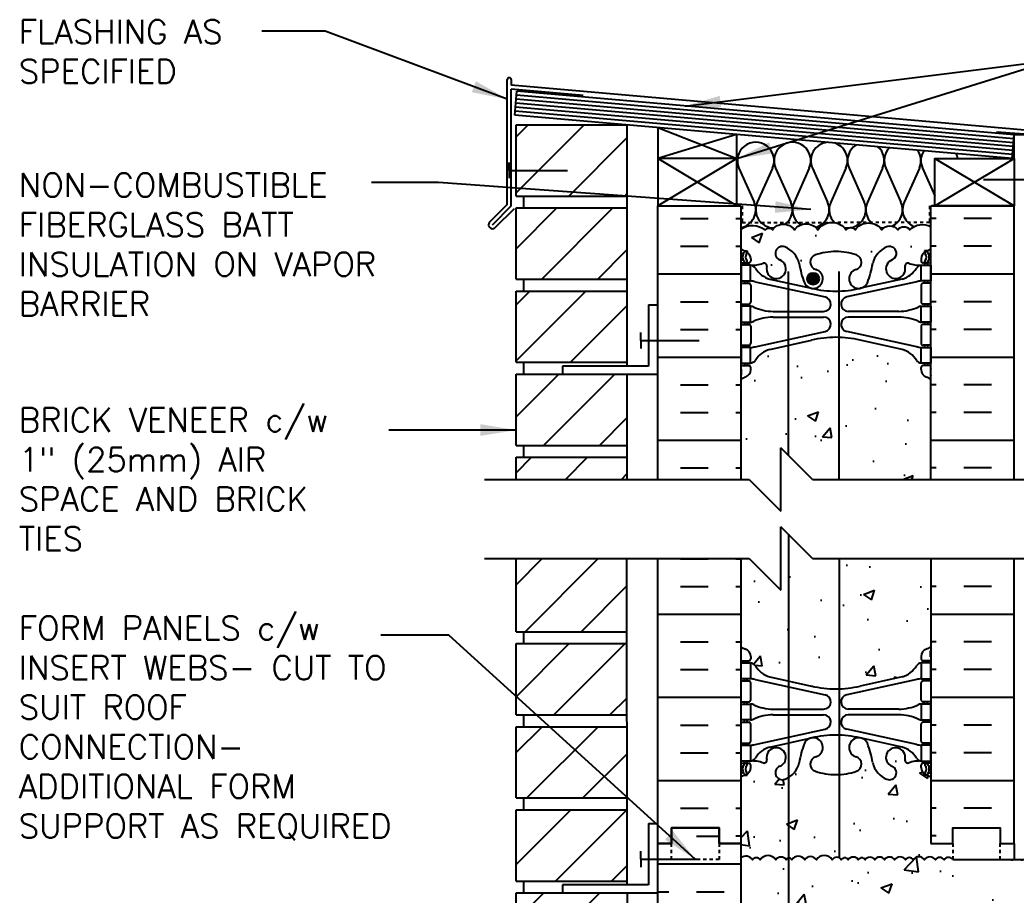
# Model space of a CAD drawing. Header units: inches. Extents: x 96.3 to 152.8, y 101.3 to 176.4.
# Drawn here: x 96.27 to 127.72, y 148.8 to 176.44 of the extents above; entities that cross this region are included whole.
import ezdxf

# ---------------------------------------------------------------- set-up
doc = ezdxf.new("R2010")
doc.units = ezdxf.units.IN
doc.header["$LTSCALE"] = 0.5
doc.header["$MEASUREMENT"] = 0
doc.linetypes.add('DASHED2', pattern=[0.375, 0.25, -0.125])
for name, color, linetype in [('HATCH', 12, 'Continuous'), ('line25', 2, 'Continuous'), ('LINE3', 3, 'Continuous'), ('LINE50', 5, 'Continuous'), ('LINE9', 9, 'Continuous'), ('TEXT', 4, 'Continuous'), ('Web_Edge', 9, 'Continuous')]:
    doc.layers.add(name, color=color, linetype=linetype)
doc.styles.add('DIM', font='romans.shx', dxfattribs={"width": 0.7})
doc.styles.add('ROMANS', font='romans.shx', dxfattribs={"height": 0.75})
doc.dimstyles.new('ext_12', dxfattribs={"dimscale": 12, "dimtxt": 0.075, "dimasz": 0.09375, "dimexe": 0.09375, "dimexo": 0.0625, "dimgap": 0.0625, "dimtad": 1, "dimdec": 1, "dimzin": 2, "dimdsep": 46, "dimlunit": 4, "dimtxsty": 'DIM', "dimcen": 0.09, "dimdle": 0.09375, "dimclrt": 4, "dimadec": 0, "dimazin": 0, "dimtfac": 1, "dimtdec": 1, "dimtmove": 2, "dimatfit": 3, "dimfxl": 1, "dimfrac": 2, "dimtolj": 1, "dimtzin": 0, "dimarcsym": 0})

msp = doc.modelspace()

# ---------------------------------------------------------------- hatches: boundary and pattern name
at = {"layer": 'HATCH'}
h = msp.add_hatch(dxfattribs=at)
h.set_pattern_fill('ANSI31', color=256, scale=10, style=0)
h.set_pattern_definition([(45, (114.3855, 171.66), (-0.883883, 0.883883), [])])
h.paths.add_polyline_path([(115.437, 173.128), (111.937, 173.128), (111.937, 170.878), (115.437, 170.878)])
h.paths.add_polyline_path([(115.437, 170.503), (111.937, 170.503), (111.937, 168.253), (115.437, 168.253)])
h.paths.add_polyline_path([(115.437, 167.878), (111.937, 167.878), (111.937, 165.628), (115.437, 165.628)])
h.paths.add_polyline_path([(115.44, 154.121), (111.937, 154.121), (111.937, 151.871), (115.441, 151.871)])
h.paths.add_polyline_path([(115.441, 151.496), (111.937, 151.496), (111.937, 149.246), (115.442, 149.246)])
h.paths.add_polyline_path([(115.442, 148.871), (111.937, 148.871), (111.937, 146.621), (115.441, 146.621)])
h.paths.add_polyline_path([(115.441, 146.246), (111.937, 146.246), (111.937, 143.996), (115.441, 143.996)])
h.paths.add_polyline_path([(115.441, 143.621), (111.937, 143.621), (111.937, 141.371), (115.44, 141.371)])
h.paths.add_polyline_path([(115.44, 140.996), (111.937, 140.996), (111.937, 138.746), (115.44, 138.746)])
h.paths.add_polyline_path([(115.44, 138.371), (111.937, 138.371), (111.937, 136.121), (115.439, 136.121)])
h.paths.add_polyline_path([(115.439, 135.746), (111.937, 135.746), (111.937, 133.496), (115.439, 133.496)])
h.paths.add_polyline_path([(115.439, 133.121), (113.399, 133.121), (111.937, 133.121), (111.937, 130.871), (115.438, 130.871)])
h.paths.add_polyline_path([(115.438, 130.496), (111.937, 130.496), (111.937, 128.246), (115.438, 128.246)])
h.paths.add_polyline_path([(115.438, 127.871), (111.937, 127.871), (111.937, 125.621), (115.437, 125.621)])
h.paths.add_polyline_path([(115.437, 125.246), (111.937, 125.246), (111.937, 123.373), (115.437, 123.373)])
h.paths.add_polyline_path([(115.439, 156.746), (111.937, 156.746), (111.937, 154.496), (115.44, 154.496)])
h.paths.add_polyline_path([(115.438, 159.432), (111.937, 159.432), (111.937, 157.121), (115.439, 157.121)])
h.paths.add_polyline_path([(115.437, 162.628), (111.937, 162.628), (111.937, 161.932), (115.437, 161.932)])
h.paths.add_polyline_path([(115.437, 165.253), (111.937, 165.253), (111.937, 163.003), (115.437, 163.003)])
h = msp.add_hatch(dxfattribs=at)
h.set_pattern_fill('INSUL', color=256, scale=7, style=0)
h.set_pattern_definition([(0, (-2807.127, -243.7094), (0, 2.625), []), (0, (-2807.127, -242.8344), (0, 2.625), [0.875, -0.875]), (0, (-2807.127, -241.9594), (0, 2.625), [0.875, -0.875])])
h.paths.add_polyline_path([(116.41, 161.932), (119.035, 161.932), (119.035, 170.564), (116.41, 170.564)])
h = msp.add_hatch(dxfattribs=at)
h.set_pattern_fill('INSUL', color=256, scale=7, style=0)
h.set_pattern_definition([(180, (3051.1962, -243.7094), (0, 2.625), []), (180, (3051.1962, -242.8344), (0, 2.625), [0.875, -0.875]), (180, (3051.1962, -241.9594), (0, 2.625), [0.875, -0.875])])
h.paths.add_polyline_path([(125.035, 161.932), (127.66, 161.932), (127.66, 170.564), (125.035, 170.564)])
h = msp.add_hatch(dxfattribs=at)
h.set_pattern_fill('AR-CONC', color=256, scale=0.5)
h.paths.add_polyline_path([(125.035, 169.915, 0.336749), (124.373, 169.81, 0.520567), (123.986, 169.81, 0.520567), (123.486, 169.81, 0.520567), (122.64, 169.81, 0.520567), (122.357, 169.81, 0.520567), (121.463, 169.81, 0.520567), (120.723, 169.81, 0.520567), (120.03, 169.81, 0.520567), (119.81, 169.81, 0.321585), (119.035, 169.835), (119.035, 169.211, 0.064398), (119.145, 169.145), (119.235, 169.145), (119.235, 169.103, -0.249069), (119.345, 168.896), (119.345, 168.829, -0.414214), (119.282, 168.766), (119.235, 168.766), (119.235, 168.696), (119.34, 168.696, 0.10046), (119.733, 168.753, -0.601435), (119.853, 168.649, 2.182095), (120.263, 168.861, -1), (120.426, 169.27, -0.24438), (120.875, 168.749, 0.053157), (121.041, 168.135, 0.223253), (121.241, 167.97), (121.261, 167.966, 0.955472), (121.399, 168.559, -0.735593), (121.386, 169.017, -0.082755), (122.035, 169.126, -0.082755), (122.683, 169.017, -0.735593), (122.67, 168.559, 0.955472), (122.809, 167.966), (122.828, 167.97, 0.223253), (123.029, 168.135, 0.053157), (123.194, 168.749, -0.24438), (123.643, 169.27, -1), (123.806, 168.861, 2.182095), (124.216, 168.649, -0.601435), (124.336, 168.753, 0.10046), (124.73, 168.696), (124.835, 168.696), (124.835, 168.766), (124.787, 168.766, -0.414214), (124.725, 168.829), (124.725, 168.896, -0.249069), (124.835, 169.103), (124.835, 169.145), (124.925, 169.145, 0.064398), (125.035, 169.211)])
h.paths.add_polyline_path([(125.035, 165.081, 0.082415), (124.891, 165.161, -0.317837), (124.725, 165.396), (124.725, 165.464, -0.414214), (124.787, 165.526), (124.835, 165.526), (124.835, 165.596), (124.73, 165.596, -0.188973), (124.574, 165.691, 0.196323), (124.125, 166.037), (122.803, 166.328, 0.057795), (122.035, 166.417, 0.057795), (121.266, 166.328), (119.945, 166.037, 0.196323), (119.495, 165.691, -0.188973), (119.34, 165.596), (119.235, 165.596), (119.235, 165.526), (119.282, 165.526, -0.414214), (119.345, 165.464), (119.345, 165.396, -0.317837), (119.178, 165.161, 0.082415), (119.035, 165.081), (119.035, 161.932), (119.298, 161.932), (120.298, 160.932), (120.298, 162.932), (121.298, 161.932), (125.035, 161.932)])
h.paths.add_polyline_path([(125.035, 159.432), (121.298, 159.432), (120.298, 160.432), (120.298, 158.432), (119.298, 159.432), (119.035, 159.432), (119.035, 156.651, 0.082415), (119.178, 156.572, -0.317837), (119.345, 156.336), (119.345, 156.268, -0.414214), (119.282, 156.206), (119.235, 156.206), (119.235, 156.136), (119.34, 156.136, -0.188973), (119.495, 156.041, 0.196323), (119.945, 155.695), (121.266, 155.404, 0.057795), (122.035, 155.315, 0.057795), (122.803, 155.404), (124.125, 155.695, 0.196323), (124.574, 156.041, -0.188973), (124.73, 156.136), (124.835, 156.136), (124.835, 156.206), (124.787, 156.206, -0.414214), (124.725, 156.268), (124.725, 156.336, -0.317837), (124.891, 156.572, 0.082415), (125.035, 156.651)])
h.paths.add_polyline_path([(125.035, 152.521, 0.064398), (124.925, 152.587), (124.835, 152.587), (124.835, 152.629, -0.249069), (124.725, 152.836), (124.725, 152.903, -0.414214), (124.787, 152.966), (124.835, 152.966), (124.835, 153.036), (124.73, 153.036, 0.10046), (124.336, 152.979, -0.601435), (124.216, 153.084, 2.182095), (123.806, 152.871, -1), (123.643, 152.462, -0.24438), (123.194, 152.983, 0.053157), (123.029, 153.597, 0.223253), (122.828, 153.762), (122.809, 153.766, 0.955472), (122.67, 153.173, -0.735593), (122.683, 152.715, -0.082755), (122.035, 152.607, -0.082755), (121.386, 152.715, -0.735593), (121.399, 153.173, 0.955472), (121.261, 153.766), (121.241, 153.762, 0.223253), (121.041, 153.597, 0.053157), (120.875, 152.983, -0.24438), (120.426, 152.462, -1), (120.263, 152.871, 2.182095), (119.853, 153.084, -0.601435), (119.733, 152.979, 0.10046), (119.34, 153.036), (119.235, 153.036), (119.235, 152.966), (119.282, 152.966, -0.414214), (119.345, 152.903), (119.345, 152.836, -0.249069), (119.235, 152.629), (119.235, 152.587), (119.145, 152.587, 0.064398), (119.035, 152.521), (119.035, 150.432), (119.035, 149.977, -0.430559), (119.404, 149.922, -0.520567), (119.645, 149.922, -0.520567), (120.136, 149.922, -0.520567), (120.459, 149.922, -0.520567), (120.641, 149.922, -0.520567), (121.052, 149.922, -0.520567), (121.417, 149.922, -0.520567), (121.918, 149.922, -0.520567), (122.205, 149.922, -0.520567), (122.424, 149.922, -0.520567), (122.742, 149.922, -0.520567), (122.961, 149.922, -0.520567), (123.263, 149.922, -0.520567), (123.568, 149.922, -0.520567), (123.889, 149.922, -0.520567), (124.231, 149.922, -0.520567), (124.478, 149.922, -0.520567), (124.828, 149.922, -0.520567), (125.174, 149.922, -0.520567), (125.447, 149.922, -0.498026), (125.722, 149.932), (125.722, 150.432), (125.035, 150.432)])
h.paths.add_polyline_path([(125.035, 143.637), (124.67, 143.637), (124.67, 143.744, -0.327813), (124.635, 143.792), (124.535, 143.792), (124.535, 144.353, 0.390098), (124.259, 144.652), (122.051, 144.836, 0.04154), (122.018, 144.836), (119.81, 144.652, 0.390098), (119.535, 144.353), (119.535, 143.792), (119.435, 143.792, -0.327813), (119.4, 143.744), (119.4, 143.637), (119.035, 143.637), (119.035, 142.887), (119.072, 142.887), (119.11, 143.003, -0.6), (119.21, 143.003), (119.248, 142.887), (119.4, 142.887), (119.4, 142.851, -0.327813), (119.435, 142.803), (119.435, 142.773), (119.535, 142.773), (119.535, 141.258, 0.258958), (119.794, 140.791, -0.31131), (119.85, 140.661, 2.127293), (120.263, 140.886, -1), (120.426, 141.294, -0.325306), (120.893, 140.552, 0.10488), (121.065, 139.74, 1.422913), (121.399, 140.207, -0.735593), (121.386, 140.665, -0.082755), (122.035, 140.773, -0.082755), (122.683, 140.665, -0.735593), (122.67, 140.207, 1.422913), (123.004, 139.74, 0.10488), (123.176, 140.552, -0.325306), (123.643, 141.294, -1), (123.806, 140.886, 2.127293), (124.219, 140.661, -0.31131), (124.275, 140.791, 0.258958), (124.535, 141.258), (124.535, 142.773), (124.635, 142.773), (124.635, 142.803, -0.327813), (124.67, 142.851), (124.67, 142.887), (124.822, 142.887), (124.86, 143.003, -0.6), (124.96, 143.003), (124.998, 142.887), (125.035, 142.887)])
h.paths.add_polyline_path([(136.807, 149.624), (137.115, 149.932), (125.722, 149.932, 0.498026), (125.447, 149.922, 0.520567), (125.174, 149.922, 0.520567), (124.828, 149.922, 0.520567), (124.478, 149.922, 0.520567), (124.231, 149.922, 0.520567), (123.889, 149.922, 0.520567), (123.568, 149.922, 0.520567), (123.263, 149.922, 0.520567), (122.961, 149.922, 0.520567), (122.742, 149.922, 0.520567), (122.424, 149.922, 0.520567), (122.205, 149.922, 0.520567), (121.918, 149.922, 0.520567), (121.417, 149.922, 0.520567), (121.052, 149.922, 0.520567), (120.641, 149.922, 0.520567), (120.459, 149.922, 0.520567), (120.136, 149.922, 0.520567), (119.645, 149.922, 0.520567), (119.404, 149.922, 0.430559), (119.035, 149.977), (119.035, 148.737), (119.4, 148.737), (119.4, 147.537), (119.035, 147.537), (119.035, 147.187, -0.334786), (119.181, 147.139, -0.520567), (119.298, 147.139, -0.520567), (119.574, 147.139, -0.520567), (119.854, 147.139, -0.520567), (120.099, 147.139, -0.520567), (120.359, 147.139, -0.520567), (120.667, 147.139, -0.520567), (120.893, 147.139, -0.520567), (121.378, 147.139, -0.520567), (121.687, 147.139, -0.520567), (122.058, 147.139, -0.520567), (122.394, 147.139, -0.520567), (122.679, 147.139, -0.520567), (122.987, 147.139, -0.520567), (123.33, 147.139, -0.520567), (123.548, 147.139, -0.520567), (123.892, 147.139, -0.520567), (124.128, 147.139, -0.520567), (124.3, 147.139, -0.520567), (124.549, 147.139, -0.340851), (124.772, 147.139, -0.306938), (125.035, 147.139), (125.035, 147.182), (136.807, 147.182)])
h.paths.add_polyline_path([(124.535, 146.632), (124.635, 146.632, -0.327813), (124.67, 146.68), (124.67, 146.787), (125.035, 146.787), (125.035, 147.139, 0.306938), (124.772, 147.139, 0.340851), (124.549, 147.139, 0.520567), (124.3, 147.139, 0.520567), (124.128, 147.139, 0.520567), (123.892, 147.139, 0.520567), (123.548, 147.139, 0.520567), (123.33, 147.139, 0.520567), (122.987, 147.139, 0.520567), (122.679, 147.139, 0.520567), (122.394, 147.139, 0.520567), (122.058, 147.139, 0.520567), (121.687, 147.139, 0.520567), (121.378, 147.139, 0.520567), (120.893, 147.139, 0.520567), (120.667, 147.139, 0.520567), (120.359, 147.139, 0.520567), (120.099, 147.139, 0.520567), (119.854, 147.139, 0.520567), (119.574, 147.139, 0.520567), (119.298, 147.139, 0.520567), (119.181, 147.139, 0.334786), (119.035, 147.187), (119.035, 146.787), (119.4, 146.787), (119.4, 146.68, -0.327813), (119.435, 146.632), (119.535, 146.632), (119.535, 146.071, 0.390098), (119.81, 145.772), (122.018, 145.589, 0.04154), (122.051, 145.589), (124.259, 145.772, 0.390098), (124.535, 146.071)])
edge = h.paths.add_edge_path()
edge.add_line((141.05, 148.304), (140.727, 148.304))
edge.add_line((140.727, 148.304), (140.727, 148.429))
edge.add_line((140.727, 148.429), (141.071, 148.429))
edge.add_arc((140.953, 148.054), 0.393, -69.7322, 72.5069, ccw=False)
edge.add_line((141.089, 147.686), (140.657, 147.564))
edge.add_arc((140.715, 147.432), 0.144, 113.7456, 240.3185)
edge.add_line((140.644, 147.307), (141.112, 147.307))
edge.add_arc((141.141, 146.845), 0.463, 46.7137, 93.5654, ccw=False)
edge.add_line((141.458, 147.182), (144.367, 147.182))
edge.add_line((144.367, 147.182), (144.367, 147.955))
edge.add_spline(control_points=[(144.367, 147.955), (143.316, 148.519), (141.162, 149.672), (138.943, 148.634), (137.807, 148.102)], knot_values=[0, 0, 0, 0, 3.379125, 6.918479, 6.918479, 6.918479, 6.918479], degree=3, periodic=0)
edge.add_line((137.807, 148.102), (137.807, 147.182))
edge.add_line((137.807, 147.182), (138.205, 147.182))
edge.add_line((138.205, 147.182), (140.616, 147.182))
edge.add_arc((140.715, 147.432), 0.269, 111.5979, 248.4021, ccw=False)
edge.add_line((140.616, 147.682), (141.05, 147.804))
edge.add_arc((140.953, 148.054), 0.268, 291.22, 428.78)
edge = h.paths.add_edge_path()
edge.add_line((144.367, 149.932), (137.807, 149.932))
edge.add_line((137.807, 149.932), (137.807, 148.102))
edge.add_spline(control_points=[(137.807, 148.102), (138.943, 148.634), (141.162, 149.672), (143.316, 148.519), (144.367, 147.955)], knot_values=[0, 0, 0, 0, 3.539354, 6.918479, 6.918479, 6.918479, 6.918479], degree=3, periodic=0)
edge.add_line((144.367, 147.955), (144.367, 149.932))
h.paths.add_polyline_path([(124.535, 135.955, 0.291097), (124.247, 136.408), (122.988, 136.997, 0.093369), (122.181, 137.204, 0.016332), (122.035, 137.209, 0.109869), (121.081, 136.997), (119.823, 136.408, 0.291097), (119.535, 135.955), (119.535, 134.814), (119.655, 134.614), (119.655, 134.502), (119.4, 134.502), (119.4, 134.127), (119.035, 134.127), (119.035, 132.432), (119.035, 130.343, 0.064398), (119.145, 130.277), (119.235, 130.277), (119.235, 130.235, -0.249069), (119.345, 130.028), (119.345, 129.961, -0.414214), (119.282, 129.898), (119.235, 129.898), (119.235, 129.828), (119.34, 129.828, 0.10046), (119.733, 129.885, -0.601435), (119.853, 129.781, 2.182095), (120.263, 129.993, -1), (120.426, 130.402, -0.24438), (120.875, 129.881, 0.053157), (121.041, 129.267, 1.553132), (121.399, 129.691, -0.735593), (121.386, 130.15, -0.082755), (122.035, 130.258, -0.082755), (122.683, 130.15, -0.735593), (122.67, 129.691, 1.553132), (123.029, 129.267, 0.053157), (123.194, 129.881, -0.24438), (123.643, 130.402, -1), (123.806, 129.993, 2.182095), (124.216, 129.781, -0.601435), (124.336, 129.885, 0.10046), (124.73, 129.828), (124.835, 129.828), (124.835, 129.898), (124.787, 129.898, -0.414214), (124.725, 129.961), (124.725, 130.028, -0.249069), (124.835, 130.235), (124.835, 130.277), (124.925, 130.277, 0.064398), (125.035, 130.343), (125.035, 132.432), (125.035, 134.127), (124.67, 134.127), (124.67, 134.502), (124.415, 134.502), (124.415, 134.614), (124.535, 134.814)])
h.paths.add_polyline_path([(121.531, 139.256, -0.053094), (121.081, 139.411), (120.069, 139.885, 0.549071), (119.535, 139.545), (119.535, 139.018, 0.414214), (120.16, 138.393), (121.545, 138.393, 0.085652), (121.67, 138.415, 0.316711), (121.92, 138.768, 0.350119)])
h.paths.add_polyline_path([(121.92, 137.839, 0.413582), (121.545, 138.213), (120.16, 138.213, 0.414214), (119.535, 137.588), (119.535, 137.062, 0.549071), (120.069, 136.722), (121.081, 137.196, -0.053094), (121.531, 137.351, 0.350119)])
h.paths.add_polyline_path([(123.91, 138.213), (122.525, 138.213, 0.413582), (122.15, 137.839, 0.350119), (122.538, 137.351, -0.053094), (122.988, 137.196), (124.001, 136.722, 0.549071), (124.535, 137.062), (124.535, 137.588, 0.414214)])
h.paths.add_polyline_path([(124.535, 139.545, 0.549071), (124.001, 139.885), (122.988, 139.411, -0.053094), (122.538, 139.256, 0.350119), (122.15, 138.768, 0.413582), (122.525, 138.393), (123.91, 138.393, 0.414214), (124.535, 139.018)])
h.paths.add_polyline_path([(124.725, 126.528), (124.725, 126.596, -0.414214), (124.787, 126.658), (124.835, 126.658), (124.835, 126.728), (124.73, 126.728, -0.188973), (124.574, 126.823, 0.196323), (124.125, 127.169), (122.803, 127.46, 0.057795), (122.035, 127.549, 0.057795), (121.266, 127.46), (119.945, 127.169, 0.196323), (119.495, 126.823, -0.188973), (119.34, 126.728), (119.235, 126.728), (119.235, 126.658), (119.282, 126.658, -0.414214), (119.345, 126.596), (119.345, 126.528, -0.249069), (119.235, 126.321), (119.235, 126.279), (119.145, 126.279, 0.064398), (119.035, 126.213), (119.035, 123.373), (119.691, 123.373), (120.691, 124.373), (120.691, 123.373), (120.691, 122.373), (121.691, 123.373), (125.035, 123.373), (125.035, 126.213, 0.064398), (124.925, 126.279), (124.835, 126.279), (124.835, 126.321, -0.249069)])
h = msp.add_hatch(dxfattribs=at)
h.set_pattern_fill('INSUL', color=256, scale=7, style=0)
h.set_pattern_definition([(0, (-2807.127, -246.5774), (0, 2.625), []), (0, (-2807.127, -245.7024), (0, 2.625), [0.875, -0.875]), (0, (-2807.127, -244.8274), (0, 2.625), [0.875, -0.875])])
h.paths.add_polyline_path([(119.035, 159.432), (116.41, 159.432), (116.41, 150.432), (116.847, 150.432), (116.847, 150.932), (118.347, 150.932), (118.347, 150.432), (119.035, 150.432)])
h = msp.add_hatch(dxfattribs=at)
h.set_pattern_fill('INSUL', color=256, scale=7, style=0)
h.set_pattern_definition([(180, (3051.1962, -246.5774), (0, 2.625), []), (180, (3051.1962, -245.7024), (0, 2.625), [0.875, -0.875]), (180, (3051.1962, -244.8274), (0, 2.625), [0.875, -0.875])])
h.paths.add_polyline_path([(127.66, 159.432), (125.035, 159.432), (125.035, 150.432), (125.722, 150.432), (125.722, 150.932), (127.222, 150.932), (127.222, 150.432), (127.66, 150.432)])
h = msp.add_hatch(dxfattribs=at)
h.set_pattern_fill('INSUL', color=256, scale=7, style=0)
h.set_pattern_definition([(0, (126.378, 141.9095), (0, 2.625), []), (0, (126.378, 142.7845), (0, 2.625), [0.875, -0.875]), (0, (126.378, 143.6595), (0, 2.625), [0.875, -0.875])])
h.paths.add_polyline_path([(127.66, 147.182), (125.035, 147.182), (125.035, 133.182), (127.66, 133.182)])
h.paths.add_polyline_path([(116.41, 132.432), (116.847, 132.432), (116.847, 132.932), (118.347, 132.932), (118.347, 132.432), (119.035, 132.432), (119.035, 150.432), (118.347, 150.432), (118.347, 150.932), (116.847, 150.932), (116.847, 150.432), (116.41, 150.432)])
at = {"layer": 'LINE3'}
h = msp.add_hatch(color=256, dxfattribs=at)
h.paths.add_polyline_path([(121.5, 168.3, 0.831395), (121.132, 168.3)])
h.paths.add_polyline_path([(121.504, 168.266, 0.045935), (121.5, 168.3), (121.132, 168.3, 0.045935), (121.129, 168.266, 1)])

# ---------------------------------------------------------------- linework, layer by layer
at = {"layer": 'HATCH'}
for p, q in [((111.66, 170.616), (111.66, 174.553)), ((111.785, 174.553), (111.785, 174.376)), ((128.751, 172.892), (111.785, 174.376)), ((111.785, 170.564), (111.785, 174.251)), ((114.05, 174.052), (111.785, 174.251)), ((127.637, 172.562), (111.942, 173.935)), ((127.648, 172.687), (111.953, 174.06)), ((127.616, 172.313), (111.92, 173.686)), ((127.627, 172.438), (111.931, 173.811)), ((127.605, 172.189), (111.909, 173.562)), ((116.41, 173.043), (118.91, 172.064)), ((118.899, 172.825), (116.41, 172.064)), ((128.41, 172.798), (127.103, 172.89)), ((118.91, 170.564), (116.41, 172.064)), ((118.91, 172.064), (116.41, 170.564)), ((125.16, 170.564), (127.66, 172.064)), ((125.16, 172.064), (127.66, 170.564)), ((118.973, 171.761), (119.452, 170.687)), ((120.032, 171.761), (119.553, 170.687)), ((120.132, 171.761), (120.611, 170.687)), ((121.191, 171.761), (120.712, 170.687)), ((121.291, 171.761), (121.77, 170.687)), ((122.35, 171.761), (121.871, 170.687)), ((122.45, 171.761), (122.93, 170.687)), ((123.509, 171.761), (123.03, 170.687)), ((123.609, 171.761), (124.089, 170.687)), ((124.668, 171.761), (124.189, 170.687)), ((124.769, 171.761), (125.16, 170.886)), ((111.66, 170.616), (111.091, 170.047)), ((111.785, 170.564), (111.179, 169.959)), ((111.873, 170.476), (111.268, 169.87))]:
    msp.add_line(p, q, dxfattribs=at)
at = {"layer": 'HATCH', "color": 6, "linetype": 'DASHED2', "ltscale": 0.5}
for points in [[(117.722, 170.564), (119.079, 170.564), (119.079, 170.043), (122.035, 170.043)], [(126.347, 170.564), (124.991, 170.564), (124.991, 170.043), (122.035, 170.043)]]:
    msp.add_lwpolyline(points, dxfattribs=at)
at = {"layer": 'HATCH'}
for points in [[(119.035, 169.835, -0.321585), (119.81, 169.81, -0.520567), (120.03, 169.81, -0.520567), (120.723, 169.81, -0.520567), (121.463, 169.81, -0.520567), (122.357, 169.81, -0.520567), (122.64, 169.81, -0.520567), (123.486, 169.81, -0.520567), (123.986, 169.81, -0.520567), (124.373, 169.81, -0.336749), (125.035, 169.915)], [(125.722, 149.932, 0.498026), (125.447, 149.922, 0.520567), (125.174, 149.922, 0.520567), (124.828, 149.922, 0.520567), (124.478, 149.922, 0.520567), (124.231, 149.922, 0.520567), (123.889, 149.922, 0.520567), (123.568, 149.922, 0.520567), (123.263, 149.922, 0.520567), (122.961, 149.922, 0.520567), (122.742, 149.922, 0.520567), (122.424, 149.922, 0.520567), (122.205, 149.922, 0.520567), (121.918, 149.922, 0.520567), (121.417, 149.922, 0.520567), (121.052, 149.922, 0.520567), (120.641, 149.922, 0.520567), (120.459, 149.922, 0.520567), (120.136, 149.922, 0.520567), (119.645, 149.922, 0.520567), (119.404, 149.922, 0.430559), (119.035, 149.977)]]:
    msp.add_lwpolyline(points, format="xyb", dxfattribs=at)
for centre, radius, start, end in [((111.722, 174.553), 0.0625, 0, 180), ((119.502, 171.997), 0.58, 335.9664, 204.0694), ((120.661, 171.997), 0.58, 335.9664, 204.0694), ((121.821, 171.997), 0.58, 95.5654, 204.0694), ((121.821, 171.997), 0.58, 335.9664, 74.4346), ((122.98, 171.997), 0.58, 121.0207, 204.0694), ((122.98, 171.997), 0.58, 335.9664, 48.9793), ((124.139, 171.997), 0.58, 135.6124, 204.0694), ((124.139, 171.997), 0.58, 335.9664, 34.3876), ((125.298, 171.997), 0.58, 147.5967, 204.0694), ((125.298, 171.997), 0.58, 6.6407, 22.4033), ((118.923, 170.451), 0.58, 281.1403, 24.0694), ((120.082, 170.451), 0.58, 155.9664, 270), ((120.082, 170.451), 0.58, 306.8576, 24.0694), ((121.241, 170.451), 0.58, 155.9664, 236.3673), ((121.241, 170.451), 0.58, 284.902, 24.0694), ((122.401, 170.451), 0.58, 155.9664, 225.678), ((122.4, 170.451), 0.58, 281.4231, 24.0694), ((123.56, 170.451), 0.58, 155.9664, 228.2793), ((123.559, 170.451), 0.58, 296.0284, 24.0694), ((124.719, 170.451), 0.58, 155.9664, 248.3593), ((111.195, 169.974), 0.127, 144.7902, 305.2098), ((120.082, 170.451), 0.58, 270, 270.0458), ((122.401, 170.451), 0.58, 259.8878, 270), ((122.4, 170.451), 0.58, 270, 273.6965), ((123.56, 170.451), 0.58, 255.8368, 268.3302), ((124.719, 170.451), 0.58, 297.6798, 302.977)]:
    msp.add_arc(centre, radius, start, end, dxfattribs=at)
at = {"layer": 'line25'}
for p, q in [((111.898, 173.437), (111.963, 174.185)), ((127.659, 172.811), (111.963, 174.185)), ((127.594, 172.064), (111.898, 173.437)), ((111.937, 170.878), (111.937, 173.128)), ((111.937, 173.128), (115.437, 173.128)), ((115.437, 173.128), (115.437, 165.508)), ((116.41, 173.043), (116.41, 170.564)), ((118.91, 170.564), (118.91, 172.824)), ((127.594, 172.064), (127.659, 172.811)), ((127.66, 172.064), (127.66, 172.816)), ((128.16, 172.816), (127.66, 172.816)), ((118.91, 172.064), (116.41, 172.064)), ((111.937, 170.878), (115.437, 170.878)), ((112.187, 170.503), (112.187, 170.878)), ((112.187, 170.503), (112.187, 170.878)), ((111.937, 168.253), (111.937, 170.503)), ((111.937, 170.503), (115.437, 170.503)), ((116.41, 170.564), (118.91, 170.564)), ((119.035, 170.564), (118.91, 170.564)), ((119.035, 170.564), (119.035, 161.932)), ((125.035, 170.564), (125.16, 170.564)), ((125.035, 161.932), (125.035, 170.564)), ((111.937, 168.253), (115.437, 168.253)), ((112.187, 167.878), (112.187, 168.253)), ((112.187, 167.878), (112.187, 168.253)), ((111.937, 165.628), (111.937, 167.878)), ((111.937, 167.878), (115.437, 167.878)), ((111.937, 165.628), (115.437, 165.628)), ((112.187, 165.253), (112.187, 165.628)), ((112.187, 165.253), (112.187, 165.628)), ((111.937, 163.003), (111.937, 165.253)), ((111.937, 165.253), (115.437, 165.253)), ((115.437, 165.258), (115.437, 161.932)), ((111.937, 163.003), (115.437, 163.003)), ((112.187, 162.628), (112.187, 163.003)), ((112.187, 162.628), (112.187, 163.003)), ((111.937, 161.932), (111.937, 162.628)), ((111.937, 162.628), (115.437, 162.628)), ((111.937, 157.121), (111.937, 159.432)), ((115.442, 149.126), (115.438, 159.432)), ((119.035, 159.432), (119.035, 150.432)), ((125.035, 159.432), (125.035, 150.432)), ((111.937, 157.121), (115.437, 157.121)), ((112.187, 156.746), (112.187, 157.121)), ((112.187, 156.746), (112.187, 157.121)), ((111.937, 154.496), (111.937, 156.746)), ((111.937, 156.746), (115.437, 156.746)), ((111.937, 154.496), (115.437, 154.496)), ((112.187, 154.121), (112.187, 154.496)), ((112.187, 154.121), (112.187, 154.496)), ((111.937, 151.871), (111.937, 154.121)), ((111.937, 154.121), (115.437, 154.121)), ((111.937, 151.871), (115.437, 151.871)), ((112.187, 151.496), (112.187, 151.871)), ((112.187, 151.496), (112.187, 151.871)), ((111.937, 149.246), (111.937, 151.496)), ((111.937, 151.496), (115.437, 151.496)), ((119.035, 150.432), (119.035, 132.432)), ((127.66, 150.432), (127.66, 149.932)), ((125.722, 149.932), (137.115, 149.932)), ((111.937, 149.246), (115.442, 149.246)), ((112.187, 148.871), (112.187, 149.246)), ((112.187, 148.871), (112.187, 149.246)), ((111.937, 146.621), (111.937, 148.871)), ((111.937, 148.871), (115.442, 148.871)), ((115.442, 148.876), (115.439, 133.371))]:
    msp.add_line(p, q, dxfattribs=at)
msp.add_lwpolyline([(127.66, 172.064), (127.66, 170.564), (125.16, 170.564), (125.16, 172.064)], close=True, dxfattribs=at)
at = {"layer": 'LINE3'}
for p, q in [((120.535, 162.696), (120.535, 168.495)), ((122.134, 161.932), (122.134, 168.495)), ((120.535, 160.196), (120.535, 130.79)), ((122.134, 159.432), (122.134, 149.981))]:
    msp.add_line(p, q, dxfattribs=at)
msp.add_circle((121.316, 168.266), 0.188, dxfattribs=at)
at = {"layer": 'LINE50'}
for p, q in [((116.41, 170.564), (119.035, 170.564)), ((116.41, 161.932), (116.41, 170.564)), ((125.035, 170.564), (127.66, 170.564)), ((127.66, 161.932), (127.66, 170.564)), ((116.41, 150.432), (116.41, 159.432)), ((116.41, 132.432), (116.41, 150.432))]:
    msp.add_line(p, q, dxfattribs=at)
for points in [[(125.035, 150.432), (125.722, 150.432), (125.722, 150.932), (127.222, 150.932), (127.222, 150.432), (127.66, 150.432), (127.66, 159.432)], [(119.035, 150.432), (118.347, 150.432), (118.347, 150.932), (116.847, 150.932), (116.847, 150.432), (116.41, 150.432)], [(116.41, 150.432), (116.847, 150.432), (116.847, 150.932), (118.347, 150.932), (118.347, 150.432), (119.035, 150.432)]]:
    msp.add_lwpolyline(points, dxfattribs=at)
at = {"layer": 'LINE9'}
for p, q in [((111.716, 171.689), (111.716, 171.939)), ((111.716, 171.689), (113.562, 171.689)), ((111.716, 171.689), (111.716, 171.439)), ((128.538, 171.394), (126.692, 171.394)), ((116.122, 167.444), (116.122, 165.508)), ((116.122, 167.444), (116.372, 167.444)), ((115.872, 166.319), (115.872, 166.569)), ((115.872, 166.319), (117.717, 166.319)), ((115.872, 166.319), (115.872, 166.069)), ((116.122, 165.508), (113.399, 165.508)), ((113.399, 165.508), (113.399, 165.258)), ((113.399, 165.258), (116.399, 165.258)), ((120.298, 160.932), (120.298, 162.932)), ((121.298, 161.932), (120.298, 162.932)), ((110.937, 161.932), (119.298, 161.932)), ((119.298, 161.932), (120.298, 160.932)), ((121.298, 161.932), (129.66, 161.932)), ((120.298, 158.432), (120.298, 160.432)), ((121.298, 159.432), (120.298, 160.432)), ((110.937, 159.432), (119.298, 159.432)), ((119.298, 159.432), (120.298, 158.432)), ((121.298, 159.432), (129.66, 159.432)), ((116.122, 151.062), (116.122, 149.126)), ((116.122, 151.062), (116.372, 151.062)), ((115.872, 149.937), (115.872, 150.187)), ((115.872, 149.937), (117.717, 149.937)), ((115.872, 149.937), (115.872, 149.687)), ((116.122, 149.126), (113.399, 149.126)), ((113.399, 149.126), (113.399, 148.876)), ((113.399, 148.876), (116.399, 148.876))]:
    msp.add_line(p, q, dxfattribs=at)
at = {"layer": 'LINE9', "linetype": 'DASHED2', "ltscale": 0.15}
for points in [[(118.347, 150.432), (118.347, 150.432), (118.347, 149.932), (116.847, 149.932), (116.847, 150.432), (116.847, 150.432)], [(118.347, 150.432), (118.347, 150.432), (118.347, 149.932), (116.847, 149.932), (116.847, 150.432), (116.847, 150.432)], [(125.722, 150.432), (125.722, 150.432), (125.722, 149.932), (127.222, 149.932), (127.222, 150.432), (127.222, 150.432)]]:
    msp.add_lwpolyline(points, dxfattribs=at)
at = {"layer": 'Web_Edge'}
for p, q in [((119.145, 169.145), (119.235, 169.145)), ((119.235, 169.145), (119.235, 169.103)), ((119.345, 168.896), (119.345, 168.829)), ((124.725, 168.896), (124.725, 168.829)), ((124.925, 169.145), (124.835, 169.145)), ((124.835, 169.145), (124.835, 169.103)), ((119.035, 168.866), (119.076, 168.866)), ((119.035, 168.766), (119.282, 168.766)), ((119.145, 168.766), (119.145, 168.696)), ((119.235, 168.766), (119.235, 168.696)), ((125.035, 168.766), (124.787, 168.766)), ((124.835, 168.766), (124.835, 168.696)), ((124.925, 168.766), (124.925, 168.696)), ((125.035, 168.866), (124.993, 168.866)), ((119.945, 168.255), (121.266, 167.965)), ((124.125, 168.255), (122.803, 167.965)), ((119.035, 168.126), (119.282, 168.126)), ((119.145, 168.196), (119.145, 168.126)), ((119.235, 168.196), (119.235, 168.126)), ((119.345, 168.064), (119.345, 167.529)), ((119.484, 168.172), (121.695, 167.691)), ((124.586, 168.172), (122.374, 167.691)), ((124.725, 168.064), (124.725, 167.529)), ((125.035, 168.126), (124.787, 168.126)), ((124.835, 168.196), (124.835, 168.126)), ((124.925, 168.196), (124.925, 168.126)), ((119.035, 167.466), (119.282, 167.466)), ((119.145, 167.466), (119.145, 167.396)), ((119.235, 167.466), (119.235, 167.396)), ((125.035, 167.466), (124.787, 167.466)), ((124.835, 167.466), (124.835, 167.396)), ((124.925, 167.466), (124.925, 167.396)), ((120.049, 167.236), (121.645, 167.236)), ((120.049, 167.056), (121.645, 167.056)), ((124.02, 167.236), (122.424, 167.236)), ((124.02, 167.056), (122.424, 167.056)), ((119.035, 166.826), (119.282, 166.826)), ((119.145, 166.896), (119.145, 166.826)), ((119.235, 166.896), (119.235, 166.826)), ((119.345, 166.764), (119.345, 166.229)), ((124.725, 166.764), (124.725, 166.229)), ((125.035, 166.826), (124.787, 166.826)), ((124.835, 166.896), (124.835, 166.826)), ((124.925, 166.896), (124.925, 166.826)), ((119.484, 166.12), (121.695, 166.602)), ((124.586, 166.12), (122.374, 166.602)), ((119.035, 166.166), (119.282, 166.166)), ((119.145, 166.166), (119.145, 166.096)), ((119.235, 166.166), (119.235, 166.096)), ((119.945, 166.037), (121.266, 166.328)), ((124.125, 166.037), (122.803, 166.328)), ((125.035, 166.166), (124.787, 166.166)), ((124.835, 166.166), (124.835, 166.096)), ((124.925, 166.166), (124.925, 166.096)), ((119.035, 165.526), (119.282, 165.526)), ((119.145, 165.596), (119.145, 165.526)), ((119.235, 165.596), (119.235, 165.526)), ((119.345, 165.396), (119.345, 165.464)), ((124.725, 165.396), (124.725, 165.464)), ((125.035, 165.526), (124.787, 165.526)), ((124.835, 165.596), (124.835, 165.526)), ((124.925, 165.596), (124.925, 165.526)), ((119.045, 165.406), (119.045, 165.22)), ((125.025, 165.406), (125.025, 165.22)), ((119.045, 156.326), (119.045, 156.512)), ((119.345, 156.336), (119.345, 156.268)), ((124.725, 156.336), (124.725, 156.268)), ((125.025, 156.326), (125.025, 156.512)), ((119.035, 156.206), (119.282, 156.206)), ((119.145, 156.136), (119.145, 156.206)), ((119.235, 156.136), (119.235, 156.206)), ((125.035, 156.206), (124.787, 156.206)), ((124.835, 156.136), (124.835, 156.206)), ((124.925, 156.136), (124.925, 156.206)), ((119.945, 155.695), (121.266, 155.404)), ((124.125, 155.695), (122.803, 155.404)), ((119.035, 155.566), (119.282, 155.566)), ((119.145, 155.566), (119.145, 155.636)), ((119.235, 155.566), (119.235, 155.636)), ((119.345, 154.968), (119.345, 155.503)), ((119.484, 155.612), (121.695, 155.131)), ((124.586, 155.612), (122.374, 155.131)), ((124.725, 154.968), (124.725, 155.503)), ((125.035, 155.566), (124.787, 155.566)), ((124.835, 155.566), (124.835, 155.636)), ((124.925, 155.566), (124.925, 155.636)), ((119.035, 154.906), (119.282, 154.906)), ((119.145, 154.836), (119.145, 154.906)), ((119.235, 154.836), (119.235, 154.906)), ((125.035, 154.906), (124.787, 154.906)), ((124.835, 154.836), (124.835, 154.906)), ((124.925, 154.836), (124.925, 154.906)), ((120.049, 154.676), (121.645, 154.676)), ((120.049, 154.496), (121.645, 154.496)), ((124.02, 154.676), (122.424, 154.676)), ((124.02, 154.496), (122.424, 154.496)), ((119.035, 154.266), (119.282, 154.266)), ((119.145, 154.266), (119.145, 154.336)), ((119.235, 154.266), (119.235, 154.336)), ((119.345, 153.668), (119.345, 154.203)), ((124.725, 153.668), (124.725, 154.203)), ((125.035, 154.266), (124.787, 154.266)), ((124.835, 154.266), (124.835, 154.336)), ((124.925, 154.266), (124.925, 154.336)), ((119.484, 153.56), (121.695, 154.041)), ((124.586, 153.56), (122.374, 154.041)), ((119.035, 153.606), (119.282, 153.606)), ((119.145, 153.536), (119.145, 153.606)), ((119.235, 153.536), (119.235, 153.606)), ((119.945, 153.477), (121.266, 153.768)), ((124.125, 153.477), (122.803, 153.768)), ((125.035, 153.606), (124.787, 153.606)), ((124.835, 153.536), (124.835, 153.606)), ((124.925, 153.536), (124.925, 153.606)), ((119.035, 152.966), (119.282, 152.966)), ((119.035, 152.866), (119.076, 152.866)), ((119.145, 152.966), (119.145, 153.036)), ((119.235, 152.966), (119.235, 153.036)), ((119.345, 152.836), (119.345, 152.903)), ((124.725, 152.836), (124.725, 152.903)), ((125.035, 152.966), (124.787, 152.966)), ((124.835, 152.966), (124.835, 153.036)), ((124.925, 152.966), (124.925, 153.036)), ((125.035, 152.866), (124.993, 152.866)), ((119.145, 152.587), (119.235, 152.587)), ((119.235, 152.587), (119.235, 152.629)), ((124.835, 152.587), (124.835, 152.629)), ((124.925, 152.587), (124.835, 152.587))]:
    msp.add_line(p, q, dxfattribs=at)
for points in [[(119.04, 168.196), (119.34, 168.196), (119.34, 168.696), (119.04, 168.696)], [(125.03, 168.196), (124.73, 168.196), (124.73, 168.696), (125.03, 168.696)], [(119.04, 166.896), (119.34, 166.896), (119.34, 167.396), (119.04, 167.396)], [(125.03, 166.896), (124.73, 166.896), (124.73, 167.396), (125.03, 167.396)], [(119.04, 165.596), (119.34, 165.596), (119.34, 166.096), (119.04, 166.096)], [(125.03, 165.596), (124.73, 165.596), (124.73, 166.096), (125.03, 166.096)], [(119.04, 156.136), (119.34, 156.136), (119.34, 155.636), (119.04, 155.636)], [(125.03, 156.136), (124.73, 156.136), (124.73, 155.636), (125.03, 155.636)], [(119.04, 154.836), (119.34, 154.836), (119.34, 154.336), (119.04, 154.336)], [(125.03, 154.836), (124.73, 154.836), (124.73, 154.336), (125.03, 154.336)], [(119.04, 153.536), (119.34, 153.536), (119.34, 153.036), (119.04, 153.036)], [(125.03, 153.536), (124.73, 153.536), (124.73, 153.036), (125.03, 153.036)]]:
    msp.add_lwpolyline(points, close=True, dxfattribs=at)
for centre, radius, start, end in [((119.345, 169.603), 0.5, 231.6833, 250.5288), ((120.345, 169.066), 0.22, 68.1963, 248.1963), ((120.15, 168.578), 0.745, 13.2652, 68.1963), ((123.92, 168.578), 0.745, 111.8037, 166.7348), ((123.725, 169.066), 0.22, 291.8037, 111.8037), ((124.725, 169.603), 0.5, 289.4712, 308.3167), ((119.345, 169.603), 0.6, 238.8907, 245.0748), ((119.076, 168.886), 0.02, 270, 14.1541), ((119.338, 168.951), 0.25, 140.1145, 222.4609), ((119.083, 169.041), 0.02, 340.7916, 65.0748), ((119.181, 169.082), 0.045, 319.1879, 141.448), ((119.095, 168.896), 0.25, 0, 70.5288), ((119.338, 168.951), 0.16, 140.0001, 222.4609), ((121.464, 168.79), 0.24, 108.923, 254.2747), ((122.035, 167.126), 2, 90, 108.923), ((122.035, 167.126), 2, 71.077, 90), ((122.605, 168.79), 0.24, 285.7253, 71.077), ((124.975, 168.896), 0.25, 109.4712, 180), ((124.889, 169.082), 0.045, 38.552, 220.8121), ((124.731, 168.951), 0.16, 317.5391, 39.9999), ((124.731, 168.951), 0.25, 317.5391, 39.8855), ((124.986, 169.041), 0.02, 114.9252, 199.2084), ((124.993, 168.886), 0.02, 165.8459, 270), ((124.725, 169.603), 0.6, 294.9252, 301.1093), ((119.187, 168.812), 0.045, 222.4609, 42.4609), ((119.282, 168.829), 0.0625, 270, 0), ((119.396, 169.695), 1, 266.7879, 289.9067), ((119.297, 168.45), 0.25, 37.2777, 80.0823), ((120.144, 168.978), 0.75, 210.155, 254.5838), ((119.765, 168.669), 0.09, 346.6795, 108.8651), ((120.15, 168.578), 0.305, 166.6795, 68.1963), ((123.838, 169.22), 3, 189.0273, 201.1984), ((120.232, 169.22), 3, 338.8016, 350.9727), ((123.92, 168.578), 0.305, 111.8037, 13.3205), ((123.925, 168.978), 0.75, 285.4162, 329.845), ((124.304, 168.669), 0.09, 71.1349, 193.3205), ((124.674, 169.695), 1, 250.0933, 273.2121), ((124.773, 168.45), 0.25, 99.9177, 142.7223), ((124.787, 168.829), 0.0625, 180, 270), ((124.882, 168.812), 0.045, 137.5391, 317.5391), ((121.316, 168.266), 0.305, 205.3782, 74.2747), ((122.753, 168.266), 0.305, 105.7253, 334.6218), ((119.282, 168.064), 0.0625, 0, 90), ((119.249, 167.2), 1, 76.4291, 84.7991), ((122.035, 171.232), 3.356, 256.7692, 270), ((122.035, 171.232), 3.356, 270, 283.2308), ((124.82, 167.2), 1, 95.2009, 103.5709), ((124.787, 168.064), 0.0625, 90, 180), ((121.645, 167.466), 0.23, 270, 77.6055), ((122.424, 167.466), 0.23, 102.3945, 270), ((119.282, 167.529), 0.0625, 270, 0), ((119.335, 167.178), 0.219, 60.4937, 88.92), ((120.079, 168.836), 1.6, 246.5673, 268.9203), ((123.99, 168.836), 1.6, 271.0797, 293.4327), ((124.734, 167.178), 0.219, 91.08, 119.5063), ((124.787, 167.529), 0.0625, 180, 270), ((120.079, 165.457), 1.6, 91.0797, 113.4327), ((120.079, 165.457), 1.6, 91.0797, 113.4327), ((121.645, 166.826), 0.23, 282.3945, 90), ((122.424, 166.826), 0.23, 90, 257.6055), ((123.99, 165.457), 1.6, 66.5673, 88.9203), ((123.99, 165.457), 1.6, 66.5673, 88.9203), ((119.282, 166.764), 0.0625, 0, 90), ((119.335, 167.115), 0.219, 271.08, 299.5063), ((119.335, 167.115), 0.219, 271.08, 299.5063), ((124.734, 167.115), 0.219, 240.4937, 268.92), ((124.734, 167.115), 0.219, 240.4937, 268.92), ((124.787, 166.764), 0.0625, 90, 180), ((122.035, 163.061), 3.356, 90, 103.2308), ((122.035, 163.061), 3.356, 76.7692, 90), ((119.282, 166.229), 0.0625, 270, 0), ((119.249, 167.092), 1, 275.2009, 283.5709), ((124.82, 167.092), 1, 256.4291, 264.7991), ((124.787, 166.229), 0.0625, 180, 270), ((120.144, 165.314), 0.75, 105.4162, 149.845), ((123.925, 165.314), 0.75, 30.155, 74.5838), ((119.025, 165.406), 0.02, 0, 60.012), ((119.282, 165.464), 0.0625, 360, 90), ((119.297, 165.843), 0.25, 279.9177, 322.7223), ((124.773, 165.843), 0.25, 217.2777, 260.0823), ((124.787, 165.464), 0.0625, 90, 180), ((125.045, 165.406), 0.02, 119.988, 180), ((119.025, 165.22), 0.02, 301.073, 0), ((119.345, 164.689), 0.6, 121.073, 121.1093), ((119.345, 164.689), 0.5, 109.4712, 128.3167), ((119.095, 165.396), 0.25, 289.4712, 360), ((124.975, 165.396), 0.25, 180, 250.5288), ((124.725, 164.689), 0.5, 51.6833, 70.5288), ((125.045, 165.22), 0.02, 180, 238.927), ((124.725, 164.689), 0.6, 58.8907, 58.927), ((119.345, 157.043), 0.5, 231.6833, 250.5288), ((124.725, 157.043), 0.5, 289.4712, 308.3167), ((119.345, 157.043), 0.6, 238.8907, 238.927), ((119.025, 156.512), 0.02, 360, 58.927), ((119.025, 156.326), 0.02, 299.988, 360), ((119.095, 156.336), 0.25, 0, 70.5288), ((124.975, 156.336), 0.25, 109.4712, 180), ((125.045, 156.512), 0.02, 121.073, 180), ((125.045, 156.326), 0.02, 180, 240.012), ((124.725, 157.043), 0.6, 301.073, 301.1093), ((119.282, 156.268), 0.0625, 270, 0), ((119.297, 155.89), 0.25, 37.2777, 80.0823), ((120.144, 156.418), 0.75, 210.155, 254.5838), ((123.925, 156.418), 0.75, 285.4162, 329.845), ((124.773, 155.89), 0.25, 99.9177, 142.7223), ((124.787, 156.268), 0.0625, 180, 270), ((119.282, 155.503), 0.0625, 0, 90), ((119.249, 154.64), 1, 76.4291, 84.7991), ((122.035, 158.671), 3.356, 256.7692, 270), ((122.035, 158.671), 3.356, 270, 283.2308), ((124.82, 154.64), 1, 95.2009, 103.5709), ((124.787, 155.503), 0.0625, 90, 180), ((121.645, 154.906), 0.23, 270, 77.6055), ((122.424, 154.906), 0.23, 102.3945, 270), ((119.282, 154.968), 0.0625, 270, 0), ((119.335, 154.617), 0.219, 60.4937, 88.92), ((119.335, 154.617), 0.219, 60.4937, 88.92), ((120.079, 156.276), 1.6, 246.5673, 268.9203), ((120.079, 156.276), 1.6, 246.5673, 268.9203), ((123.99, 156.276), 1.6, 271.0797, 293.4327), ((123.99, 156.276), 1.6, 271.0797, 293.4327), ((124.734, 154.617), 0.219, 91.08, 119.5063), ((124.734, 154.617), 0.219, 91.08, 119.5063), ((124.787, 154.968), 0.0625, 180, 270), ((120.079, 152.896), 1.6, 91.0797, 113.4327), ((121.645, 154.266), 0.23, 282.3945, 90), ((122.424, 154.266), 0.23, 90, 257.6055), ((123.99, 152.896), 1.6, 66.5673, 88.9203), ((119.282, 154.203), 0.0625, 0, 90), ((119.335, 154.555), 0.219, 271.08, 299.5063), ((124.734, 154.555), 0.219, 240.4937, 268.92), ((124.787, 154.203), 0.0625, 90, 180), ((122.035, 150.5), 3.356, 90, 103.2308), ((122.035, 150.5), 3.356, 76.7692, 90), ((119.282, 153.668), 0.0625, 270, 0), ((119.249, 154.532), 1, 275.2009, 283.5709), ((120.144, 152.754), 0.75, 105.4162, 149.845), ((123.838, 152.512), 3, 158.8016, 170.9727), ((121.316, 153.466), 0.305, 285.7253, 154.6218), ((122.753, 153.466), 0.305, 25.3782, 254.2747), ((120.232, 152.512), 3, 9.0273, 21.1984), ((123.925, 152.754), 0.75, 30.155, 74.5838), ((124.82, 154.532), 1, 256.4291, 264.7991), ((124.787, 153.668), 0.0625, 180, 270), ((120.15, 153.154), 0.305, 291.8037, 193.3205), ((121.464, 152.942), 0.24, 105.7253, 251.077), ((122.605, 152.942), 0.24, 288.923, 74.2747), ((123.92, 153.154), 0.305, 346.6795, 248.1963), ((119.076, 152.846), 0.02, 345.8459, 90), ((119.338, 152.781), 0.25, 137.5391, 219.8855), ((119.187, 152.92), 0.045, 317.5391, 137.5391), ((119.338, 152.781), 0.16, 137.5391, 219.9999), ((119.282, 152.903), 0.0625, 360, 90), ((119.297, 153.282), 0.25, 279.9177, 322.7223), ((119.396, 152.038), 1, 70.0933, 93.2121), ((119.765, 153.063), 0.09, 251.1349, 13.3205), ((120.345, 152.667), 0.22, 111.8037, 291.8037), ((120.15, 153.154), 0.745, 291.8037, 346.7348), ((123.92, 153.154), 0.745, 193.2652, 248.1963), ((123.725, 152.667), 0.22, 248.1963, 68.1963), ((124.304, 153.063), 0.09, 166.6795, 288.8651), ((124.674, 152.038), 1, 86.7879, 109.9067), ((124.773, 153.282), 0.25, 217.2777, 260.0823), ((124.787, 152.903), 0.0625, 90, 180), ((124.882, 152.92), 0.045, 42.4609, 222.4609), ((124.731, 152.781), 0.16, 320.0001, 42.4609), ((124.731, 152.781), 0.25, 320.1145, 42.4609), ((124.993, 152.846), 0.02, 90, 194.1541), ((119.345, 152.129), 0.6, 114.9252, 121.1093), ((119.345, 152.129), 0.5, 109.4712, 128.3167), ((119.083, 152.691), 0.02, 294.9252, 19.2084), ((119.181, 152.65), 0.045, 218.552, 40.8121), ((119.095, 152.836), 0.25, 289.4712, 360), ((122.035, 154.607), 2, 251.077, 270), ((122.035, 154.607), 2, 270, 288.923), ((124.975, 152.836), 0.25, 180, 250.5288), ((124.889, 152.65), 0.045, 139.1879, 321.448), ((124.725, 152.129), 0.5, 51.6833, 70.5288), ((124.986, 152.691), 0.02, 160.7916, 245.0748), ((124.725, 152.129), 0.6, 58.8907, 65.0748)]:
    msp.add_arc(centre, radius, start, end, dxfattribs=at)

# ---------------------------------------------------------------- texts
at = {"layer": 'TEXT', "char_height": 0.75, "style": 'ROMANS'}
for s, insert, width, attachment_point in [('FLASHING AS \\PSPECIFIED', (96.242, 176.44), 8.7776, 1), ('NON-COMBUSTIBLE\\PFIBERGLASS BATT INSULATION ON VAPOR BARRIER', (96.242, 171.601), 12.44051, 1), ('BRICK VENEER c/w^I\\P1" (25mm) AIR SPACE AND BRICK TIES', (96.241, 164.185), 12.44051, 1), ('FORM PANELS c/w INSERT WEBS- CUT TO SUIT ROOF CONNECTION- ADDITIONAL FORM SUPPORT AS REQUIRED', (96.241, 154.076), 13.80752, 4)]:
    msp.add_mtext(s, dxfattribs=dict(at, insert=insert, width=width, attachment_point=attachment_point))

# ---------------------------------------------------------------- leaders
at = {"layer": 'TEXT'}
for points, override in [([(111.66, 173.935), (105.907, 176.087), (103.91, 176.087)], {"dimgap": 0.0625, "dimtad": 0}), ([(117.273, 173.72), (128.829, 175.156), (133.917, 175.156)], {"dimgap": 0.0625, "dimtad": 0}), ([(118.91, 172.064), (128.829, 175.156)], {"dimgap": 0.0625, "dimtad": 0}), ([(121.241, 170.451), (109.493, 171.305), (107.373, 171.305)], {"dimtad": 0}), ([(117.597, 149.932), (109.816, 157.015), (107.67, 157.015)], {"dimgap": 0.0625, "dimtad": 0})]:
    msp.add_leader(points, dimstyle='ext_12', override=override, dxfattribs=at)
at = {"layer": 'TEXT', "color": 4}
msp.add_leader([(111.937, 163.488), (107.921, 163.488)], dimstyle='ext_12', override={"dimgap": 0.0625, "dimtad": 0}, dxfattribs=at)

doc.saveas('drawing.dxf')
